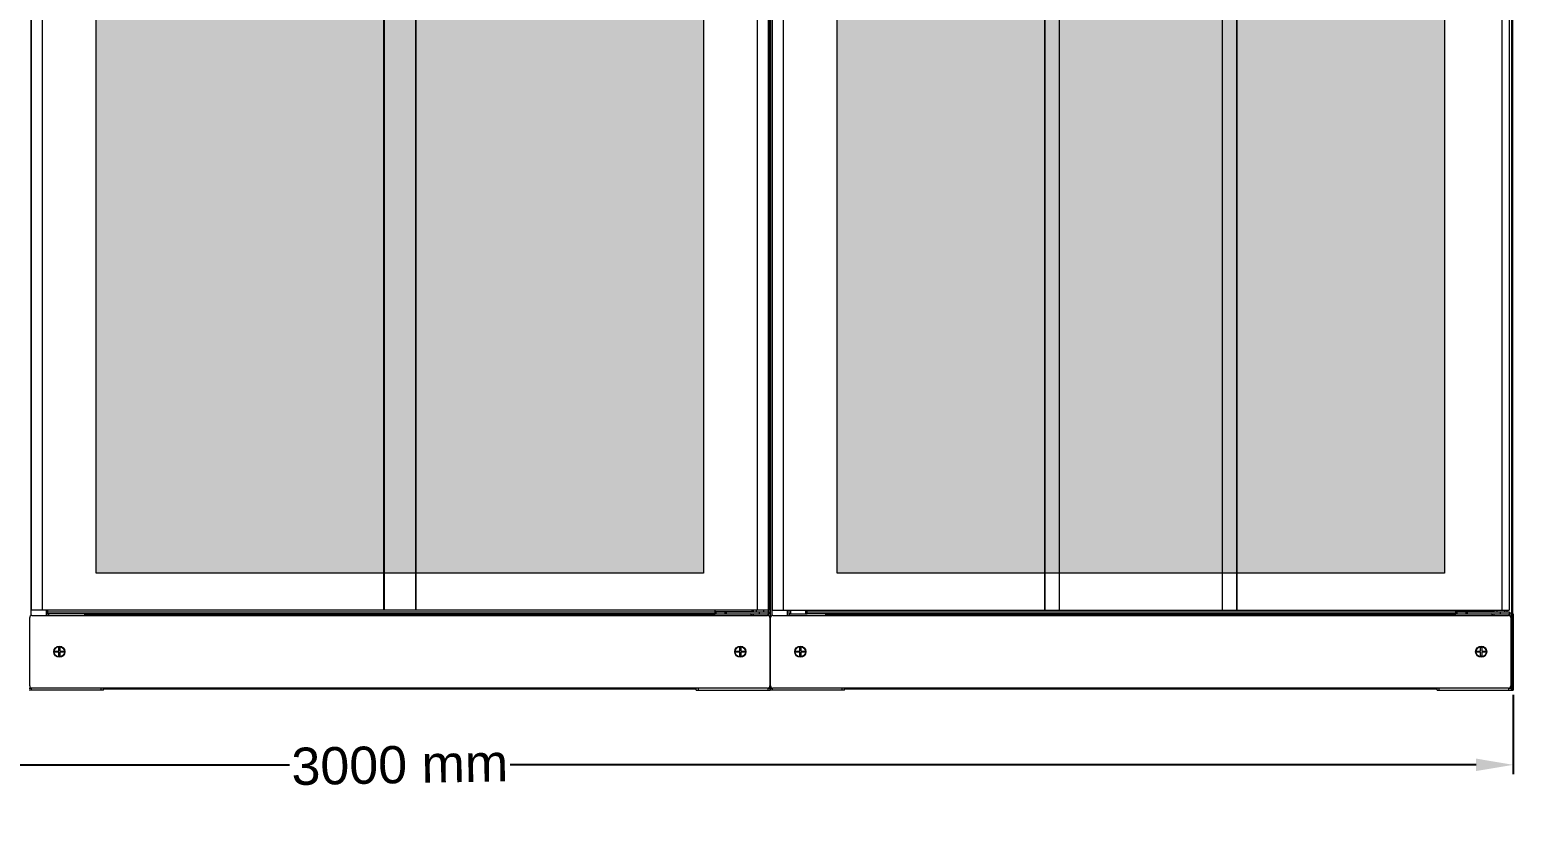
# Model space of a CAD drawing. Header units: millimetres. Extents: x 0 to 299, y -18 to 195.
# Drawn here: x 99.9 to 299.2, y -17.6 to 88.7 of the extents above; entities that cross this region are included whole.
import ezdxf

# ---------------------------------------------------------------- set-up
doc = ezdxf.new("R2010")
doc.units = ezdxf.units.MM
for name, color, linetype in [('2401-00329-M6-16TMHO_0', 7, 'Continuous'), ('2401-00460-M6-12PSTTHC_0', 7, 'Continuous'), ('2404-00056_0', 7, 'Continuous'), ('4212-06588_0', 7, 'Continuous'), ('4212-06592_0', 7, 'Continuous'), ('4212-06603_1_0', 7, 'Continuous'), ('4212-06603_1_MIR_0', 7, 'Continuous'), ('4212-06603_2_0', 7, 'Continuous'), ('4212-06603_2_MIR_0', 7, 'Continuous'), ('4212-06607_0', 7, 'Continuous'), ('4212-06611_0', 7, 'Continuous'), ('4212-06613_3_0', 7, 'Continuous'), ('4212-06616_1_0', 7, 'Continuous'), ('4212-12596_0', 7, 'Continuous'), ('4212-14512_0', 7, 'Continuous'), ('4212-14520_0', 7, 'Continuous'), ('4212-14522_1_0', 7, 'Continuous'), ('4212-14541_0', 7, 'Continuous'), ('4212-14542_1_0', 7, 'Continuous')]:
    doc.layers.add(name, color=color, linetype=linetype)
doc.styles.get("Standard").update_dxf_attribs({"font": 'arial.ttf'})
doc.dimstyles.new('ISO-25', dxfattribs={"dimtxt": 2.5, "dimasz": 2.5, "dimexe": 1.25, "dimexo": 0.625, "dimtad": 1, "dimtxsty": 'Standard', "dimcen": 2.5, "dimadec": 0, "dimazin": 0, "dimtfac": 1, "dimtmove": 0, "dimatfit": 3, "dimfxl": 1, "dimarcsym": 0})

# ---------------------------------------------------------------- blocks, each defined once
blk = doc.blocks.new('*D7')
at = {"color": 0, "lineweight": -2, "transparency": 16777216}
for p, q in [((0, -0.62), (0, -11.26)), ((299.19, -0.62), (299.19, -11.26)), ((5, -10.01), (134.78, -10.01)), ((294.19, -10.01), (164.41, -10.01))]:
    blk.add_line(p, q, dxfattribs=at)
at = {"color": 0, "transparency": 16777216}
for points in [[(5, -9.17), (5, -10.84), (0, -10.01)], [(294.19, -9.17), (294.19, -10.84), (299.19, -10.01)]]:
    blk.add_solid(points, dxfattribs=at)
at = {"layer": 'Defpoints', "color": 0, "transparency": 16777216}
for p in [(0, 0), (299.19, 0), (299.19, -10.01)]:
    blk.add_point(p, dxfattribs=at)
at = {"color": 0, "transparency": 16777216, "insert": (149.6, -10.01), "char_height": 5, "attachment_point": 5, "rotation": 1}
blk.add_mtext('3000 mm', dxfattribs=at)

msp = doc.modelspace()

# ---------------------------------------------------------------- hatches: boundary and pattern name
at = {"lineweight": 18}
h = msp.add_hatch(dxfattribs=at)
h.set_pattern_fill('HONEY', color=256, scale=0.298618, style=0)
h.set_pattern_definition([(0, (-4325.0375, -836.6914), (1.4221659, 0.82108767), [0.9481106, -1.8962212]), (120, (-4325.0375, -836.6914), (-1.42216573, 0.82108796), [0.9481106, -1.8962212]), (60, (-4325.0375, -836.6914), (1.7e-07, 1.64217563), [-1.8962212, 0.9481106])])
h.paths.add_polyline_path([(9.267, 189.393), (9.267, 15.727), (41.279, 15.727), (41.279, 189.393)])
edge = h.paths.add_edge_path()
edge.add_line((59.037, 15.727), (59.037, 189.443))
edge.add_line((90.849, 15.727), (59.037, 15.727))
edge.add_line((90.849, 189.443), (90.849, 15.727))
edge.add_line((59.037, 189.443), (90.849, 189.443))
edge = h.paths.add_edge_path()
edge.add_line((289.928, 15.727), (208.345, 15.727))
edge.add_line((208.345, 15.727), (208.345, 189.443))
edge.add_line((238.018, 189.443), (208.345, 189.443))
edge.add_line((238.018, 132.507), (238.018, 189.443))
edge.add_line((238.018, 132.507), (260.255, 132.507))
edge.add_line((260.255, 132.507), (260.255, 189.443))
edge.add_line((260.255, 189.443), (289.928, 189.443))
edge.add_line((289.928, 189.443), (289.928, 15.727))
edge = h.paths.add_edge_path()
edge.add_line((190.389, 15.727), (108.806, 15.727))
edge.add_line((108.806, 15.727), (108.806, 189.443))
edge.add_line((190.389, 189.443), (190.389, 15.727))
edge.add_line((108.806, 189.443), (190.389, 189.443))

# ---------------------------------------------------------------- linework, layer by layer
msp.add_line((298.906, 0), (299.195, 0), dxfattribs=at)
msp.add_line((299.195, 0), (299.195, 0.299))
at = {"layer": '2401-00329-M6-16TMHO_0', "color": 7, "linetype": 'Continuous', "lineweight": 18}
for p, q in [((103.262, 5.251), (103.785, 5.251)), ((103.262, 5.101), (103.262, 5.251)), ((103.785, 5.101), (103.262, 5.101)), ((103.785, 5.773), (103.934, 5.773)), ((103.785, 5.251), (103.785, 5.773)), ((103.785, 4.579), (103.785, 5.101)), ((103.934, 4.579), (103.785, 4.579)), ((103.934, 5.773), (103.934, 5.251)), ((103.934, 5.251), (104.456, 5.251)), ((104.456, 5.101), (103.934, 5.101)), ((103.934, 5.101), (103.934, 4.579)), ((104.456, 5.251), (104.456, 5.101)), ((194.738, 5.251), (195.261, 5.251)), ((194.738, 5.101), (194.738, 5.251)), ((195.261, 5.101), (194.738, 5.101)), ((195.261, 5.773), (195.41, 5.773)), ((195.261, 5.251), (195.261, 5.773)), ((195.261, 4.579), (195.261, 5.101)), ((195.41, 4.579), (195.261, 4.579)), ((195.41, 5.773), (195.41, 5.251)), ((195.41, 5.251), (195.933, 5.251)), ((195.933, 5.101), (195.41, 5.101)), ((195.41, 5.101), (195.41, 4.579)), ((195.933, 5.251), (195.933, 5.101)), ((202.801, 5.251), (203.324, 5.251)), ((202.801, 5.101), (202.801, 5.251)), ((203.324, 5.101), (202.801, 5.101)), ((203.324, 5.773), (203.473, 5.773)), ((203.324, 5.251), (203.324, 5.773)), ((203.324, 4.579), (203.324, 5.101)), ((203.473, 4.579), (203.324, 4.579)), ((203.473, 5.773), (203.473, 5.251)), ((203.473, 5.251), (203.996, 5.251)), ((203.996, 5.101), (203.473, 5.101)), ((203.473, 5.101), (203.473, 4.579)), ((203.996, 5.251), (203.996, 5.101)), ((294.278, 5.251), (294.8, 5.251)), ((294.278, 5.101), (294.278, 5.251)), ((294.8, 5.101), (294.278, 5.101)), ((294.8, 5.773), (294.949, 5.773)), ((294.8, 5.251), (294.8, 5.773)), ((294.8, 4.579), (294.8, 5.101)), ((294.949, 4.579), (294.8, 4.579)), ((294.949, 5.773), (294.949, 5.251)), ((294.949, 5.251), (295.472, 5.251)), ((295.472, 5.101), (294.949, 5.101)), ((294.949, 5.101), (294.949, 4.579)), ((295.472, 5.251), (295.472, 5.101))]:
    msp.add_line(p, q, dxfattribs=at)
for centre in [(103.859, 5.176), (195.336, 5.176), (203.398, 5.176), (294.875, 5.176)]:
    msp.add_circle(centre, 0.697, dxfattribs=at)
at = {"layer": '2401-00460-M6-12PSTTHC_0', "color": 7, "linetype": 'Continuous', "lineweight": 18}
for p, q in [((127.848, 10.133), (127.848, 10.053)), ((129.043, 10.133), (129.043, 10.053)), ((170.152, 10.133), (170.152, 10.053)), ((171.347, 10.133), (171.347, 10.053)), ((227.387, 10.133), (227.387, 10.053)), ((228.582, 10.133), (228.582, 10.053)), ((269.691, 10.133), (269.691, 10.053)), ((270.886, 10.133), (270.886, 10.053))]:
    msp.add_line(p, q, dxfattribs=at)
at = {"layer": '2404-00056_0', "color": 7, "linetype": 'Continuous', "lineweight": 18}
for centre in [(103.859, 5.176), (195.336, 5.176), (203.398, 5.176), (294.875, 5.176)]:
    msp.add_circle(centre, 0.747, dxfattribs=at)
at = {"layer": '4212-06588_0', "color": 7, "linetype": 'Continuous', "lineweight": 18}
for p, q in [((102.316, 10.253), (102.316, 10.75)), ((191.902, 10.472), (102.316, 10.472)), ((191.902, 10.253), (102.316, 10.253)), ((204.344, 10.253), (204.344, 10.75)), ((291.441, 10.472), (204.344, 10.472)), ((291.441, 10.253), (204.344, 10.253))]:
    msp.add_line(p, q, dxfattribs=at)
at = {"layer": '4212-06592_0', "color": 7, "linetype": 'Continuous', "lineweight": 18}
for p, q in [((100.047, 194.4), (100.047, 10.023)), ((199.148, 10.023), (199.148, 194.4)), ((199.367, 194.4), (199.367, 0.299)), ((199.367, 0.299), (199.367, 194.4)), ((199.586, 194.4), (199.586, 10.023)), ((102.097, 10.75), (102.097, 10.053)), ((102.316, 10.253), (102.316, 10.053)), ((196.879, 10.053), (196.879, 10.253)), ((197.098, 10.551), (197.098, 10.75)), ((197.098, 10.053), (197.098, 10.253)), ((201.636, 10.75), (201.636, 10.053)), ((201.855, 10.75), (201.855, 10.053)), ((296.418, 10.053), (296.418, 10.253)), ((296.637, 10.551), (296.637, 10.75)), ((296.637, 10.053), (296.637, 10.253)), ((298.687, 10.023), (298.687, 10.372)), ((298.906, 0.299), (298.906, 10.372)), ((99.828, 0.299), (100.176, 0.299)), ((100.047, 0.329), (100.047, 0.299)), ((199.019, 0.299), (199.367, 0.299)), ((199.148, 0.299), (199.148, 0.329)), ((199.367, 0.299), (199.715, 0.299)), ((199.586, 0.329), (199.586, 0.299)), ((298.558, 0.299), (298.906, 0.299)), ((298.687, 0.299), (298.687, 0.329))]:
    msp.add_line(p, q, dxfattribs=at)
at = {"layer": '4212-06603_1_0', "color": 7, "linetype": 'Continuous', "lineweight": 18}
for p, q in [((109.782, 0), (99.828, 0)), ((100.049, 0.299), (100.176, 0.299)), ((100.126, 0), (100.126, 0.299)), ((109.483, 0), (109.483, 0.299)), ((109.782, 0), (109.782, 0.299)), ((199.367, 0), (199.367, 0.299)), ((209.321, 0), (199.367, 0)), ((199.588, 0.299), (199.715, 0.299)), ((199.666, 0), (199.666, 0.299)), ((209.022, 0), (209.022, 0.299)), ((209.321, 0), (209.321, 0.299))]:
    msp.add_line(p, q, dxfattribs=at)
at = {"layer": '4212-06603_1_MIR_0', "color": 7, "linetype": 'Continuous', "lineweight": 18}
for p, q in [((189.413, 0), (189.413, 0.299)), ((189.413, 0), (199.367, 0)), ((189.712, 0), (189.712, 0.299)), ((199.019, 0.299), (199.146, 0.299)), ((199.068, 0), (199.068, 0.299)), ((199.367, 0.299), (199.367, 0)), ((288.952, 0), (288.952, 0.299)), ((288.952, 0), (298.906, 0)), ((289.251, 0), (289.251, 0.299)), ((298.558, 0.299), (298.685, 0.299)), ((298.608, 0), (298.608, 0.299)), ((298.906, 0.299), (298.906, 0))]:
    msp.add_line(p, q, dxfattribs=at)
at = {"layer": '4212-06603_2_0', "color": 7, "linetype": 'Continuous', "lineweight": 18}
for p, q in [((107.293, 10.053), (107.293, 10.253)), ((206.832, 10.053), (206.832, 10.253))]:
    msp.add_line(p, q, dxfattribs=at)
for centre, start in [((102.535, 10.034), 90), ((202.074, 10.034), 95.26755)]:
    msp.add_arc(centre, 0.219, start, 174.60176, dxfattribs=at)
at = {"layer": '4212-06603_2_MIR_0', "color": 7, "linetype": 'Continuous', "lineweight": 18}
for p, q in [((191.902, 10.053), (191.902, 10.253)), ((291.441, 10.053), (291.441, 10.253))]:
    msp.add_line(p, q, dxfattribs=at)
for centre, end in [((196.66, 10.034), 84.73245), ((296.199, 10.034), 90)]:
    msp.add_arc(centre, 0.219, 5.39824, end, dxfattribs=at)
at = {"layer": '4212-06607_0', "color": 7, "linetype": 'Continuous', "lineweight": 18}
for p, q in [((298.986, 10.372), (298.986, 194.32)), ((299.125, 10.372), (299.125, 194.4)), ((298.329, 10.671), (298.329, 10.75)), ((299.125, 10.372), (298.657, 10.372))]:
    msp.add_line(p, q, dxfattribs=at)
msp.add_arc((298.627, 10.671), 0.299, 180, 203.60514, dxfattribs=at)
at = {"layer": '4212-06611_0', "color": 7, "linetype": 'Continuous', "lineweight": 18}
for p, q in [((298.906, 10.253), (299.195, 10.253)), ((299.006, 10.103), (299.006, 10.372)), ((299.006, 10.103), (299.046, 10.103)), ((299.046, 0.299), (299.046, 10.253)), ((299.195, 10.253), (299.195, 0.299)), ((299.195, 9.954), (299.046, 9.954)), ((298.906, 6.116), (299.021, 6.182)), ((299.021, 6.182), (299.021, 4.17)), ((298.906, 4.236), (299.021, 4.17)), ((299.195, 0.597), (299.046, 0.597)), ((299.195, 0.299), (299.046, 0.299))]:
    msp.add_line(p, q, dxfattribs=at)
for centre, radius, start, end in [((299.006, 10.253), 0.149, 227.99564, 270), ((298.996, 6.225), 0.0498, 300, 0), ((298.996, 4.127), 0.0498, 0, 60)]:
    msp.add_arc(centre, radius, start, end, dxfattribs=at)
at = {"layer": '4212-06613_3_0', "color": 7, "linetype": 'Continuous', "lineweight": 18}
for p, q in [((197.506, 10.551), (197.506, 10.75)), ((198.501, 10.551), (198.501, 10.75)), ((297.045, 10.551), (297.045, 10.75)), ((298.04, 10.551), (298.04, 10.75))]:
    msp.add_line(p, q, dxfattribs=at)
at = {"layer": '4212-06616_1_0', "color": 7, "linetype": 'Continuous', "lineweight": 18}
for p, q in [((191.902, 10.75), (191.902, 10.551)), ((191.902, 10.571), (196.928, 10.571)), ((191.902, 10.551), (199.118, 10.551)), ((191.902, 10.551), (191.902, 10.253)), ((191.902, 10.253), (199.118, 10.253)), ((192.045, 10.551), (192.045, 10.253)), ((193.323, 10.253), (193.323, 10.551)), ((193.479, 10.253), (193.479, 10.551)), ((196.928, 10.551), (196.928, 10.75)), ((197.924, 10.253), (197.924, 10.551)), ((199.118, 10.551), (199.118, 10.253)), ((291.441, 10.75), (291.441, 10.551)), ((291.441, 10.571), (296.467, 10.571)), ((291.441, 10.551), (298.657, 10.551)), ((291.441, 10.551), (291.441, 10.253)), ((291.441, 10.253), (298.657, 10.253)), ((291.584, 10.551), (291.584, 10.253)), ((292.862, 10.253), (292.862, 10.551)), ((293.018, 10.253), (293.018, 10.551)), ((296.467, 10.551), (296.467, 10.75)), ((297.463, 10.253), (297.463, 10.551)), ((298.657, 10.551), (298.657, 10.253))]:
    msp.add_line(p, q, dxfattribs=at)
at = {"layer": '4212-12596_0', "color": 7, "linetype": 'Continuous', "lineweight": 18}
for p, q in [((201.855, 10.75), (201.855, 10.253)), ((201.855, 10.253), (204.344, 10.253)), ((202.074, 10.75), (202.074, 10.253)), ((204.125, 10.75), (204.125, 10.253))]:
    msp.add_line(p, q, dxfattribs=at)
at = {"layer": '4212-14512_0', "color": 7, "linetype": 'Continuous', "lineweight": 18}
for p, q in [((107.293, 10.133), (191.902, 10.133)), ((107.542, 10.253), (107.542, 10.133)), ((191.653, 10.253), (191.653, 10.133)), ((206.832, 10.133), (291.441, 10.133)), ((207.081, 10.253), (207.081, 10.133)), ((291.192, 10.253), (291.192, 10.133))]:
    msp.add_line(p, q, dxfattribs=at)
for centre, start, end in [((102.505, 10.272), 188.23552, 214.10136), ((196.689, 10.272), 325.89864, 351.76448), ((202.045, 10.272), 188.23552, 214.10136), ((296.229, 10.272), 325.89864, 351.76448)]:
    msp.add_arc(centre, 0.139, start, end, dxfattribs=at)
at = {"layer": '4212-14520_0', "color": 7, "linetype": 'Continuous', "lineweight": 18}
for p, q in [((102.353, 10.153), (102.316, 10.153)), ((196.879, 10.153), (196.841, 10.153)), ((201.893, 10.153), (201.855, 10.153)), ((296.418, 10.153), (296.381, 10.153)), ((109.782, 0.199), (189.413, 0.199)), ((209.321, 0.199), (288.952, 0.199))]:
    msp.add_line(p, q, dxfattribs=at)
at = {"layer": '4212-14522_1_0', "color": 7, "linetype": 'Continuous', "lineweight": 18}
for p, q in [((199.616, 194.4), (199.616, 10.75)), ((201.109, 194.4), (201.109, 10.75)), ((236.204, 194.4), (236.204, 10.75)), ((236.267, 194.4), (236.267, 10.75)), ((262.006, 194.4), (262.006, 10.75)), ((262.069, 194.4), (262.069, 10.75)), ((297.662, 194.4), (297.662, 10.75)), ((298.657, 194.4), (298.657, 10.75)), ((238.175, 132.686), (238.175, 10.75)), ((238.201, 132.686), (238.201, 10.75)), ((260.072, 132.686), (260.072, 10.75)), ((260.098, 132.686), (260.098, 10.75)), ((199.616, 10.75), (298.657, 10.75))]:
    msp.add_line(p, q, dxfattribs=at)
at = {"layer": '4212-14522_1_0', "color": 0, "linetype": 'Continuous', "lineweight": 18}
for p, q in [((208.345, 15.727), (208.345, 189.443)), ((289.928, 189.443), (289.928, 15.727)), ((289.928, 15.727), (208.345, 15.727))]:
    msp.add_line(p, q, dxfattribs=at)
at = {"layer": '4212-14541_0', "color": 7, "linetype": 'Continuous', "lineweight": 18}
for p, q in [((100.176, 10.053), (199.019, 10.053)), ((199.715, 10.053), (298.558, 10.053)), ((99.878, 0.597), (99.878, 9.755)), ((199.317, 9.755), (199.317, 0.597)), ((199.417, 0.597), (199.417, 9.755)), ((298.856, 9.755), (298.856, 0.597)), ((199.019, 0.299), (100.176, 0.299)), ((298.558, 0.299), (199.715, 0.299))]:
    msp.add_line(p, q, dxfattribs=at)
for centre, start, end in [((100.176, 9.755), 90, 180), ((199.019, 9.755), 0, 90), ((199.715, 9.755), 90, 180), ((298.558, 9.755), 0, 90), ((100.176, 0.597), 180, 270), ((199.019, 0.597), 270, 0), ((199.715, 0.597), 180, 270), ((298.558, 0.597), 270, 0)]:
    msp.add_arc(centre, 0.299, start, end, dxfattribs=at)
at = {"layer": '4212-14542_1_0', "color": 7, "linetype": 'Continuous', "lineweight": 18}
for p, q in [((100.077, 194.4), (100.077, 10.75)), ((101.57, 194.4), (101.57, 10.75)), ((147.432, 194.4), (147.432, 10.75)), ((147.491, 194.4), (147.491, 10.75)), ((151.703, 194.4), (151.703, 10.75)), ((151.762, 194.4), (151.762, 10.75)), ((197.625, 194.4), (197.625, 10.75)), ((199.118, 194.4), (199.118, 10.75)), ((199.118, 10.75), (100.077, 10.75))]:
    msp.add_line(p, q, dxfattribs=at)
at = {"layer": '4212-14542_1_0', "color": 0, "linetype": 'Continuous', "lineweight": 18}
for p, q in [((108.806, 15.727), (108.806, 189.443)), ((190.389, 189.443), (190.389, 15.727)), ((190.389, 15.727), (108.806, 15.727))]:
    msp.add_line(p, q, dxfattribs=at)

# ---------------------------------------------------------------- dimensions: what is measured, and where the dimension line sits
dim = msp.add_linear_dim(base=(299.195, -10.006), p1=(0, 0), p2=(299.195, 0), text='3000 mm', dimstyle='ISO-25', override={"dimtxt": 5, "dimasz": 5})
dim.commit()
dim.dimension.update_dxf_attribs({"geometry": '*D7', "text_midpoint": (149.597, -10.006), "text_rotation": 1})

doc.saveas('drawing.dxf')
